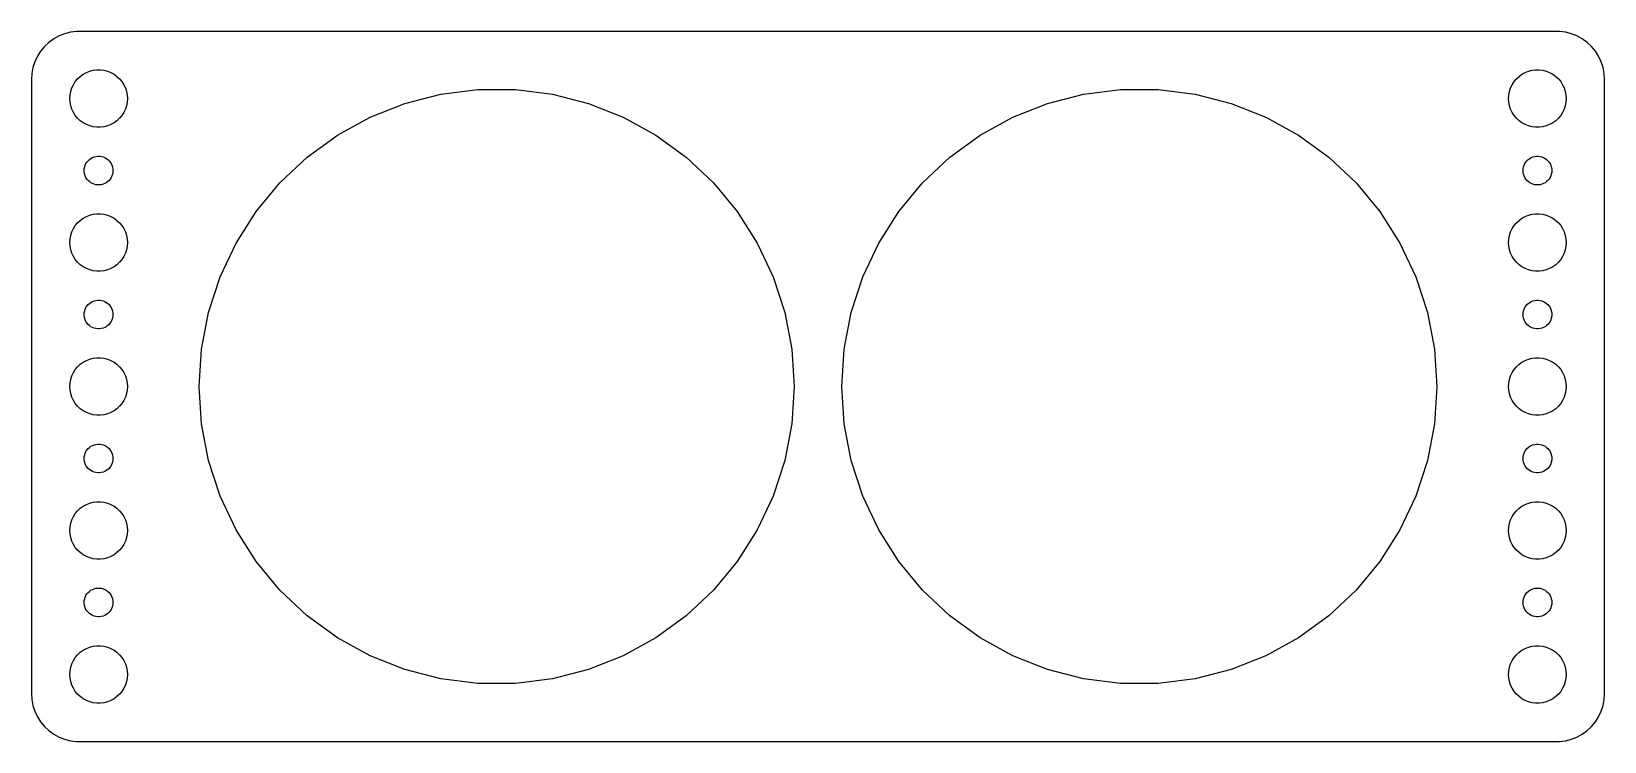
# Model space of a CAD drawing. Header units: metres. Extents: x -82 to 82, y -37 to 37.
import ezdxf

# ---------------------------------------------------------------- set-up
doc = ezdxf.new("R2010")
doc.units = ezdxf.units.M

msp = doc.modelspace()

# ---------------------------------------------------------------- linework, layer by layer
for p, q in [((-79.6791, 36.2216), (-80.1871, 35.8526)), ((-79.1289, 36.5241), (-79.6791, 36.2216)), ((-78.5451, 36.7553), (-79.1289, 36.5241)), ((-77.9369, 36.9114), (-78.5451, 36.7553)), ((-77.3139, 36.9901), (-77.9369, 36.9114)), ((77.3139, 36.9901), (-77.3139, 36.9901)), ((77.9369, 36.9114), (77.3139, 36.9901)), ((78.5451, 36.7553), (77.9369, 36.9114)), ((79.1289, 36.5241), (78.5451, 36.7553)), ((79.6791, 36.2216), (79.1289, 36.5241)), ((80.1871, 35.8526), (79.6791, 36.2216)), ((-81.0451, 34.9389), (-81.3815, 34.4088)), ((-80.6448, 35.4227), (-81.0451, 34.9389)), ((-80.1871, 35.8526), (-80.6448, 35.4227)), ((80.6448, 35.4227), (80.1871, 35.8526)), ((81.0451, 34.9389), (80.6448, 35.4227)), ((81.3815, 34.4088), (81.0451, 34.9389)), ((-81.8429, 33.2434), (-81.9606, 32.6267)), ((-81.6489, 33.8406), (-81.8429, 33.2434)), ((-81.3815, 34.4088), (-81.6489, 33.8406)), ((-76.2773, 32.7145), (-75.927, 32.8532)), ((-75.927, 32.8532), (-75.5621, 32.9469)), ((-75.5621, 32.9469), (-75.1884, 32.9941)), ((-75.1884, 32.9941), (-74.8116, 32.9941)), ((-74.8116, 32.9941), (-74.4379, 32.9469)), ((-74.4379, 32.9469), (-74.073, 32.8532)), ((-74.073, 32.8532), (-73.7227, 32.7145)), ((73.7227, 32.7145), (74.073, 32.8532)), ((74.073, 32.8532), (74.4379, 32.9469)), ((74.4379, 32.9469), (74.8116, 32.9941)), ((74.8116, 32.9941), (75.1884, 32.9941)), ((75.1884, 32.9941), (75.5621, 32.9469)), ((75.5621, 32.9469), (75.927, 32.8532)), ((75.927, 32.8532), (76.2773, 32.7145)), ((81.6489, 33.8406), (81.3815, 34.4088)), ((81.8429, 33.2434), (81.6489, 33.8406)), ((81.9606, 32.6267), (81.8429, 33.2434)), ((-81.9606, 32.6267), (-82, 32)), ((-82, 32), (-82, -32)), ((-77.7893, 31.1044), (-77.6289, 31.4453)), ((-77.6289, 31.4453), (-77.427, 31.7634)), ((-77.427, 31.7634), (-77.1869, 32.0536)), ((-77.1869, 32.0536), (-76.9123, 32.3115)), ((-76.9123, 32.3115), (-76.6075, 32.533)), ((-76.6075, 32.533), (-76.2773, 32.7145)), ((-73.7227, 32.7145), (-73.3925, 32.533)), ((-73.3925, 32.533), (-73.0877, 32.3115)), ((-73.0877, 32.3115), (-72.8131, 32.0536)), ((-72.8131, 32.0536), (-72.573, 31.7634)), ((-72.573, 31.7634), (-72.3711, 31.4453)), ((-72.3711, 31.4453), (-72.2107, 31.1044)), ((72.2107, 31.1044), (72.3711, 31.4453)), ((72.3711, 31.4453), (72.573, 31.7634)), ((72.573, 31.7634), (72.8131, 32.0536)), ((72.8131, 32.0536), (73.0877, 32.3115)), ((73.0877, 32.3115), (73.3925, 32.533)), ((73.3925, 32.533), (73.7227, 32.7145)), ((76.2773, 32.7145), (76.6075, 32.533)), ((76.6075, 32.533), (76.9123, 32.3115)), ((76.9123, 32.3115), (77.1869, 32.0536)), ((77.1869, 32.0536), (77.427, 31.7634)), ((77.427, 31.7634), (77.6289, 31.4453)), ((77.6289, 31.4453), (77.7893, 31.1044)), ((82, 32), (81.9606, 32.6267)), ((82, -32), (82, 32)), ((-78, 30), (-77.9763, 30.376)), ((-77.9763, 29.624), (-78, 30)), ((-77.9763, 30.376), (-77.9057, 30.7461)), ((-77.9057, 29.2539), (-77.9763, 29.624)), ((-77.9057, 30.7461), (-77.7893, 31.1044)), ((-72.2107, 31.1044), (-72.0943, 30.7461)), ((-72.0943, 30.7461), (-72.0237, 30.376)), ((-72.0237, 29.624), (-72.0943, 29.2539)), ((-72.0237, 30.376), (-72, 30)), ((-72, 30), (-72.0237, 29.624)), ((-43.0795, 29.4827), (-39.3088, 30.4509)), ((-39.3088, 30.4509), (-35.4465, 30.9388)), ((-35.4465, 30.9388), (-31.5535, 30.9388)), ((-31.5535, 30.9388), (-27.6912, 30.4509)), ((-27.6912, 30.4509), (-23.9205, 29.4827)), ((23.9205, 29.4827), (27.6912, 30.4509)), ((27.6912, 30.4509), (31.5535, 30.9388)), ((31.5535, 30.9388), (35.4465, 30.9388)), ((35.4465, 30.9388), (39.3088, 30.4509)), ((39.3088, 30.4509), (43.0795, 29.4827)), ((72, 30), (72.0237, 30.376)), ((72.0237, 29.624), (72, 30)), ((72.0237, 30.376), (72.0943, 30.7461)), ((72.0943, 29.2539), (72.0237, 29.624)), ((72.0943, 30.7461), (72.2107, 31.1044)), ((77.7893, 31.1044), (77.9057, 30.7461)), ((77.9057, 30.7461), (77.9763, 30.376)), ((77.9763, 29.624), (77.9057, 29.2539)), ((77.9763, 30.376), (78, 30)), ((78, 30), (77.9763, 29.624)), ((-77.7893, 28.8956), (-77.9057, 29.2539)), ((-77.6289, 28.5547), (-77.7893, 28.8956)), ((-77.427, 28.2366), (-77.6289, 28.5547)), ((-77.1869, 27.9464), (-77.427, 28.2366)), ((-76.9123, 27.6884), (-77.1869, 27.9464)), ((-72.8131, 27.9464), (-73.0877, 27.6884)), ((-72.573, 28.2366), (-72.8131, 27.9464)), ((-72.3711, 28.5547), (-72.573, 28.2366)), ((-72.2107, 28.8956), (-72.3711, 28.5547)), ((-72.0943, 29.2539), (-72.2107, 28.8956)), ((-50.1106, 26.1742), (-46.6992, 28.0496)), ((-46.6992, 28.0496), (-43.0795, 29.4827)), ((-23.9205, 29.4827), (-20.3008, 28.0496)), ((-20.3008, 28.0496), (-16.8894, 26.1742)), ((16.8894, 26.1742), (20.3008, 28.0496)), ((20.3008, 28.0496), (23.9205, 29.4827)), ((43.0795, 29.4827), (46.6992, 28.0496)), ((46.6992, 28.0496), (50.1106, 26.1742)), ((72.2107, 28.8956), (72.0943, 29.2539)), ((72.3711, 28.5547), (72.2107, 28.8956)), ((72.573, 28.2366), (72.3711, 28.5547)), ((72.8131, 27.9464), (72.573, 28.2366)), ((73.0877, 27.6884), (72.8131, 27.9464)), ((77.1869, 27.9464), (76.9123, 27.6884)), ((77.427, 28.2366), (77.1869, 27.9464)), ((77.6289, 28.5547), (77.427, 28.2366)), ((77.7893, 28.8956), (77.6289, 28.5547)), ((77.9057, 29.2539), (77.7893, 28.8956)), ((-76.6075, 27.467), (-76.9123, 27.6884)), ((-76.2773, 27.2855), (-76.6075, 27.467)), ((-75.927, 27.1468), (-76.2773, 27.2855)), ((-75.5621, 27.0531), (-75.927, 27.1468)), ((-75.1884, 27.0059), (-75.5621, 27.0531)), ((-74.8116, 27.0059), (-75.1884, 27.0059)), ((-74.4379, 27.0531), (-74.8116, 27.0059)), ((-74.073, 27.1468), (-74.4379, 27.0531)), ((-73.7227, 27.2855), (-74.073, 27.1468)), ((-73.3925, 27.467), (-73.7227, 27.2855)), ((-73.0877, 27.6884), (-73.3925, 27.467)), ((73.3925, 27.467), (73.0877, 27.6884)), ((73.7227, 27.2855), (73.3925, 27.467)), ((74.073, 27.1468), (73.7227, 27.2855)), ((74.4379, 27.0531), (74.073, 27.1468)), ((74.8116, 27.0059), (74.4379, 27.0531)), ((75.1884, 27.0059), (74.8116, 27.0059)), ((75.5621, 27.0531), (75.1884, 27.0059)), ((75.927, 27.1468), (75.5621, 27.0531)), ((76.2773, 27.2855), (75.927, 27.1468)), ((76.6075, 27.467), (76.2773, 27.2855)), ((76.9123, 27.6884), (76.6075, 27.467)), ((-53.2601, 23.8859), (-50.1106, 26.1742)), ((-16.8894, 26.1742), (-13.7399, 23.8859)), ((13.7399, 23.8859), (16.8894, 26.1742)), ((50.1106, 26.1742), (53.2601, 23.8859)), ((-76.4529, 22.873), (-76.3947, 23.0522)), ((-76.3947, 23.0522), (-76.3145, 23.2226)), ((-76.3145, 23.2226), (-76.2135, 23.3817)), ((-76.2135, 23.3817), (-76.0934, 23.5268)), ((-76.0934, 23.5268), (-75.9561, 23.6558)), ((-75.9561, 23.6558), (-75.8037, 23.7665)), ((-75.8037, 23.7665), (-75.6387, 23.8572)), ((-75.6387, 23.8572), (-75.4635, 23.9266)), ((-75.4635, 23.9266), (-75.2811, 23.9734)), ((-75.2811, 23.9734), (-75.0942, 23.997)), ((-75.0942, 23.997), (-74.9058, 23.997)), ((-74.9058, 23.997), (-74.7189, 23.9734)), ((-74.7189, 23.9734), (-74.5365, 23.9266)), ((-74.5365, 23.9266), (-74.3613, 23.8572)), ((-74.3613, 23.8572), (-74.1963, 23.7665)), ((-74.1963, 23.7665), (-74.0439, 23.6558)), ((-74.0439, 23.6558), (-73.9065, 23.5268)), ((-73.9065, 23.5268), (-73.7865, 23.3817)), ((-73.7865, 23.3817), (-73.6855, 23.2226)), ((-73.6855, 23.2226), (-73.6053, 23.0522)), ((-73.6053, 23.0522), (-73.5471, 22.873)), ((-56.098, 21.2209), (-53.2601, 23.8859)), ((-13.7399, 23.8859), (-10.902, 21.2209)), ((10.902, 21.2209), (13.7399, 23.8859)), ((53.2601, 23.8859), (56.098, 21.2209)), ((73.5471, 22.873), (73.6053, 23.0522)), ((73.6053, 23.0522), (73.6855, 23.2226)), ((73.6855, 23.2226), (73.7865, 23.3817)), ((73.7865, 23.3817), (73.9065, 23.5268)), ((73.9065, 23.5268), (74.0439, 23.6558)), ((74.0439, 23.6558), (74.1963, 23.7665)), ((74.1963, 23.7665), (74.3613, 23.8572)), ((74.3613, 23.8572), (74.5365, 23.9266)), ((74.5365, 23.9266), (74.7189, 23.9734)), ((74.7189, 23.9734), (74.9058, 23.997)), ((74.9058, 23.997), (75.0942, 23.997)), ((75.0942, 23.997), (75.2811, 23.9734)), ((75.2811, 23.9734), (75.4635, 23.9266)), ((75.4635, 23.9266), (75.6387, 23.8572)), ((75.6387, 23.8572), (75.8037, 23.7665)), ((75.8037, 23.7665), (75.9561, 23.6558)), ((75.9561, 23.6558), (76.0934, 23.5268)), ((76.0934, 23.5268), (76.2135, 23.3817)), ((76.2135, 23.3817), (76.3145, 23.2226)), ((76.3145, 23.2226), (76.3947, 23.0522)), ((76.3947, 23.0522), (76.4529, 22.873)), ((-76.5, 22.5), (-76.4882, 22.688)), ((-76.4882, 22.312), (-76.5, 22.5)), ((-76.4882, 22.688), (-76.4529, 22.873)), ((-76.4529, 22.127), (-76.4882, 22.312)), ((-76.3947, 21.9478), (-76.4529, 22.127)), ((-76.3145, 21.7774), (-76.3947, 21.9478)), ((-76.2135, 21.6183), (-76.3145, 21.7774)), ((-76.0934, 21.4732), (-76.2135, 21.6183)), ((-75.9561, 21.3442), (-76.0934, 21.4732)), ((-75.8037, 21.2335), (-75.9561, 21.3442)), ((-74.0439, 21.3442), (-74.1963, 21.2335)), ((-73.9065, 21.4732), (-74.0439, 21.3442)), ((-73.7865, 21.6183), (-73.9065, 21.4732)), ((-73.6855, 21.7774), (-73.7865, 21.6183)), ((-73.6053, 21.9478), (-73.6855, 21.7774)), ((-73.5471, 22.127), (-73.6053, 21.9478)), ((-73.5471, 22.873), (-73.5118, 22.688)), ((-73.5118, 22.312), (-73.5471, 22.127)), ((-73.5118, 22.688), (-73.5, 22.5)), ((-73.5, 22.5), (-73.5118, 22.312)), ((73.5, 22.5), (73.5118, 22.688)), ((73.5118, 22.312), (73.5, 22.5)), ((73.5118, 22.688), (73.5471, 22.873)), ((73.5471, 22.127), (73.5118, 22.312)), ((73.6053, 21.9478), (73.5471, 22.127)), ((73.6855, 21.7774), (73.6053, 21.9478)), ((73.7865, 21.6183), (73.6855, 21.7774)), ((73.9065, 21.4732), (73.7865, 21.6183)), ((74.0439, 21.3442), (73.9065, 21.4732)), ((74.1963, 21.2335), (74.0439, 21.3442)), ((75.9561, 21.3442), (75.8037, 21.2335)), ((76.0934, 21.4732), (75.9561, 21.3442)), ((76.2135, 21.6183), (76.0934, 21.4732)), ((76.3145, 21.7774), (76.2135, 21.6183)), ((76.3947, 21.9478), (76.3145, 21.7774)), ((76.4529, 22.127), (76.3947, 21.9478)), ((76.4529, 22.873), (76.4882, 22.688)), ((76.4882, 22.312), (76.4529, 22.127)), ((76.4882, 22.688), (76.5, 22.5)), ((76.5, 22.5), (76.4882, 22.312)), ((-75.6387, 21.1427), (-75.8037, 21.2335)), ((-75.4635, 21.0734), (-75.6387, 21.1427)), ((-75.2811, 21.0266), (-75.4635, 21.0734)), ((-75.0942, 21.003), (-75.2811, 21.0266)), ((-74.9058, 21.003), (-75.0942, 21.003)), ((-74.7189, 21.0266), (-74.9058, 21.003)), ((-74.5365, 21.0734), (-74.7189, 21.0266)), ((-74.3613, 21.1427), (-74.5365, 21.0734)), ((-74.1963, 21.2335), (-74.3613, 21.1427)), ((-58.5795, 18.2213), (-56.098, 21.2209)), ((-10.902, 21.2209), (-8.42047, 18.2213)), ((8.42047, 18.2213), (10.902, 21.2209)), ((56.098, 21.2209), (58.5795, 18.2213)), ((74.3613, 21.1427), (74.1963, 21.2335)), ((74.5365, 21.0734), (74.3613, 21.1427)), ((74.7189, 21.0266), (74.5365, 21.0734)), ((74.9058, 21.003), (74.7189, 21.0266)), ((75.0942, 21.003), (74.9058, 21.003)), ((75.2811, 21.0266), (75.0942, 21.003)), ((75.4635, 21.0734), (75.2811, 21.0266)), ((75.6387, 21.1427), (75.4635, 21.0734)), ((75.8037, 21.2335), (75.6387, 21.1427)), ((-60.6655, 14.9344), (-58.5795, 18.2213)), ((-8.42047, 18.2213), (-6.33449, 14.9344)), ((6.33449, 14.9344), (8.42047, 18.2213)), ((58.5795, 18.2213), (60.6655, 14.9344)), ((-77.7893, 16.1044), (-77.6289, 16.4453)), ((-77.6289, 16.4453), (-77.427, 16.7634)), ((-77.427, 16.7634), (-77.1869, 17.0536)), ((-77.1869, 17.0536), (-76.9123, 17.3115)), ((-76.9123, 17.3115), (-76.6075, 17.533)), ((-76.6075, 17.533), (-76.2773, 17.7145)), ((-76.2773, 17.7145), (-75.927, 17.8532)), ((-75.927, 17.8532), (-75.5621, 17.9469)), ((-75.5621, 17.9469), (-75.1884, 17.9941)), ((-75.1884, 17.9941), (-74.8116, 17.9941)), ((-74.8116, 17.9941), (-74.4379, 17.9469)), ((-74.4379, 17.9469), (-74.073, 17.8532)), ((-74.073, 17.8532), (-73.7227, 17.7145)), ((-73.7227, 17.7145), (-73.3925, 17.533)), ((-73.3925, 17.533), (-73.0877, 17.3115)), ((-73.0877, 17.3115), (-72.8131, 17.0536)), ((-72.8131, 17.0536), (-72.573, 16.7634)), ((-72.573, 16.7634), (-72.3711, 16.4453)), ((-72.3711, 16.4453), (-72.2107, 16.1044)), ((72.2107, 16.1044), (72.3711, 16.4453)), ((72.3711, 16.4453), (72.573, 16.7634)), ((72.573, 16.7634), (72.8131, 17.0536)), ((72.8131, 17.0536), (73.0877, 17.3115)), ((73.0877, 17.3115), (73.3925, 17.533)), ((73.3925, 17.533), (73.7227, 17.7145)), ((73.7227, 17.7145), (74.073, 17.8532)), ((74.073, 17.8532), (74.4379, 17.9469)), ((74.4379, 17.9469), (74.8116, 17.9941)), ((74.8116, 17.9941), (75.1884, 17.9941)), ((75.1884, 17.9941), (75.5621, 17.9469)), ((75.5621, 17.9469), (75.927, 17.8532)), ((75.927, 17.8532), (76.2773, 17.7145)), ((76.2773, 17.7145), (76.6075, 17.533)), ((76.6075, 17.533), (76.9123, 17.3115)), ((76.9123, 17.3115), (77.1869, 17.0536)), ((77.1869, 17.0536), (77.427, 16.7634)), ((77.427, 16.7634), (77.6289, 16.4453)), ((77.6289, 16.4453), (77.7893, 16.1044)), ((-78, 15), (-77.9763, 15.376)), ((-77.9763, 14.624), (-78, 15)), ((-77.9763, 15.376), (-77.9057, 15.7461)), ((-77.9057, 15.7461), (-77.7893, 16.1044)), ((-72.2107, 16.1044), (-72.0943, 15.7461)), ((-72.0943, 15.7461), (-72.0237, 15.376)), ((-72.0237, 15.376), (-72, 15)), ((-72, 15), (-72.0237, 14.624)), ((-62.3231, 11.4118), (-60.6655, 14.9344)), ((-6.33449, 14.9344), (-4.67693, 11.4118)), ((4.67693, 11.4118), (6.33449, 14.9344)), ((60.6655, 14.9344), (62.3231, 11.4118)), ((72, 15), (72.0237, 15.376)), ((72.0237, 14.624), (72, 15)), ((72.0237, 15.376), (72.0943, 15.7461)), ((72.0943, 15.7461), (72.2107, 16.1044)), ((77.7893, 16.1044), (77.9057, 15.7461)), ((77.9057, 15.7461), (77.9763, 15.376)), ((77.9763, 15.376), (78, 15)), ((78, 15), (77.9763, 14.624)), ((-77.9057, 14.2539), (-77.9763, 14.624)), ((-77.7893, 13.8956), (-77.9057, 14.2539)), ((-77.6289, 13.5547), (-77.7893, 13.8956)), ((-77.427, 13.2366), (-77.6289, 13.5547)), ((-77.1869, 12.9464), (-77.427, 13.2366)), ((-72.573, 13.2366), (-72.8131, 12.9464)), ((-72.3711, 13.5547), (-72.573, 13.2366)), ((-72.2107, 13.8956), (-72.3711, 13.5547)), ((-72.0943, 14.2539), (-72.2107, 13.8956)), ((-72.0237, 14.624), (-72.0943, 14.2539)), ((72.0943, 14.2539), (72.0237, 14.624)), ((72.2107, 13.8956), (72.0943, 14.2539)), ((72.3711, 13.5547), (72.2107, 13.8956)), ((72.573, 13.2366), (72.3711, 13.5547)), ((72.8131, 12.9464), (72.573, 13.2366)), ((77.427, 13.2366), (77.1869, 12.9464)), ((77.6289, 13.5547), (77.427, 13.2366)), ((77.7893, 13.8956), (77.6289, 13.5547)), ((77.9057, 14.2539), (77.7893, 13.8956)), ((77.9763, 14.624), (77.9057, 14.2539)), ((-76.9123, 12.6884), (-77.1869, 12.9464)), ((-76.6075, 12.467), (-76.9123, 12.6884)), ((-76.2773, 12.2855), (-76.6075, 12.467)), ((-75.927, 12.1468), (-76.2773, 12.2855)), ((-75.5621, 12.0531), (-75.927, 12.1468)), ((-75.1884, 12.0059), (-75.5621, 12.0531)), ((-74.8116, 12.0059), (-75.1884, 12.0059)), ((-74.4379, 12.0531), (-74.8116, 12.0059)), ((-74.073, 12.1468), (-74.4379, 12.0531)), ((-73.7227, 12.2855), (-74.073, 12.1468)), ((-73.3925, 12.467), (-73.7227, 12.2855)), ((-73.0877, 12.6884), (-73.3925, 12.467)), ((-72.8131, 12.9464), (-73.0877, 12.6884)), ((73.0877, 12.6884), (72.8131, 12.9464)), ((73.3925, 12.467), (73.0877, 12.6884)), ((73.7227, 12.2855), (73.3925, 12.467)), ((74.073, 12.1468), (73.7227, 12.2855)), ((74.4379, 12.0531), (74.073, 12.1468)), ((74.8116, 12.0059), (74.4379, 12.0531)), ((75.1884, 12.0059), (74.8116, 12.0059)), ((75.5621, 12.0531), (75.1884, 12.0059)), ((75.927, 12.1468), (75.5621, 12.0531)), ((76.2773, 12.2855), (75.927, 12.1468)), ((76.6075, 12.467), (76.2773, 12.2855)), ((76.9123, 12.6884), (76.6075, 12.467)), ((77.1869, 12.9464), (76.9123, 12.6884)), ((-63.5261, 7.70938), (-62.3231, 11.4118)), ((-4.67693, 11.4118), (-3.47391, 7.70938)), ((3.47391, 7.70938), (4.67693, 11.4118)), ((62.3231, 11.4118), (63.5261, 7.70938)), ((-76.3947, 8.05219), (-76.3145, 8.22263)), ((-76.3145, 8.22263), (-76.2135, 8.38167)), ((-76.2135, 8.38167), (-76.0934, 8.52681)), ((-76.0934, 8.52681), (-75.9561, 8.65576)), ((-75.9561, 8.65576), (-75.8037, 8.76648)), ((-75.8037, 8.76648), (-75.6387, 8.85724)), ((-75.6387, 8.85724), (-75.4635, 8.92657)), ((-75.4635, 8.92657), (-75.2811, 8.97342)), ((-75.2811, 8.97342), (-75.0942, 8.99704)), ((-75.0942, 8.99704), (-74.9058, 8.99704)), ((-74.9058, 8.99704), (-74.7189, 8.97342)), ((-74.7189, 8.97342), (-74.5365, 8.92657)), ((-74.5365, 8.92657), (-74.3613, 8.85724)), ((-74.3613, 8.85724), (-74.1963, 8.76648)), ((-74.1963, 8.76648), (-74.0439, 8.65576)), ((-74.0439, 8.65576), (-73.9065, 8.52681)), ((-73.9065, 8.52681), (-73.7865, 8.38167)), ((-73.7865, 8.38167), (-73.6855, 8.22263)), ((-73.6855, 8.22263), (-73.6053, 8.05219)), ((73.6053, 8.05219), (73.6855, 8.22263)), ((73.6855, 8.22263), (73.7865, 8.38167)), ((73.7865, 8.38167), (73.9065, 8.52681)), ((73.9065, 8.52681), (74.0439, 8.65576)), ((74.0439, 8.65576), (74.1963, 8.76648)), ((74.1963, 8.76648), (74.3613, 8.85724)), ((74.3613, 8.85724), (74.5365, 8.92657)), ((74.5365, 8.92657), (74.7189, 8.97342)), ((74.7189, 8.97342), (74.9058, 8.99704)), ((74.9058, 8.99704), (75.0942, 8.99704)), ((75.0942, 8.99704), (75.2811, 8.97342)), ((75.2811, 8.97342), (75.4635, 8.92657)), ((75.4635, 8.92657), (75.6387, 8.85724)), ((75.6387, 8.85724), (75.8037, 8.76648)), ((75.8037, 8.76648), (75.9561, 8.65576)), ((75.9561, 8.65576), (76.0934, 8.52681)), ((76.0934, 8.52681), (76.2135, 8.38167)), ((76.2135, 8.38167), (76.3145, 8.22263)), ((76.3145, 8.22263), (76.3947, 8.05219)), ((-76.5, 7.5), (-76.4882, 7.68799)), ((-76.4882, 7.312), (-76.5, 7.5)), ((-76.4882, 7.68799), (-76.4529, 7.87303)), ((-76.4529, 7.12695), (-76.4882, 7.312)), ((-76.4529, 7.87303), (-76.3947, 8.05219)), ((-76.3947, 6.9478), (-76.4529, 7.12695)), ((-76.3145, 6.77736), (-76.3947, 6.9478)), ((-76.2135, 6.61832), (-76.3145, 6.77736)), ((-76.0934, 6.47318), (-76.2135, 6.61832)), ((-73.7865, 6.61832), (-73.9065, 6.47318)), ((-73.6855, 6.77736), (-73.7865, 6.61832)), ((-73.6053, 6.9478), (-73.6855, 6.77736)), ((-73.6053, 8.05219), (-73.5471, 7.87303)), ((-73.5471, 7.12695), (-73.6053, 6.9478)), ((-73.5471, 7.87303), (-73.5118, 7.68799)), ((-73.5118, 7.312), (-73.5471, 7.12695)), ((-73.5118, 7.68799), (-73.5, 7.5)), ((-73.5, 7.5), (-73.5118, 7.312)), ((-64.2556, 3.88533), (-63.5261, 7.70938)), ((-3.47391, 7.70938), (-2.74443, 3.88533)), ((2.74443, 3.88533), (3.47391, 7.70938)), ((63.5261, 7.70938), (64.2556, 3.88533)), ((73.5, 7.5), (73.5118, 7.68799)), ((73.5118, 7.312), (73.5, 7.5)), ((73.5118, 7.68799), (73.5471, 7.87303)), ((73.5471, 7.12695), (73.5118, 7.312)), ((73.5471, 7.87303), (73.6053, 8.05219)), ((73.6053, 6.9478), (73.5471, 7.12695)), ((73.6855, 6.77736), (73.6053, 6.9478)), ((73.7865, 6.61832), (73.6855, 6.77736)), ((73.9065, 6.47318), (73.7865, 6.61832)), ((76.2135, 6.61832), (76.0934, 6.47318)), ((76.3145, 6.77736), (76.2135, 6.61832)), ((76.3947, 6.9478), (76.3145, 6.77736)), ((76.3947, 8.05219), (76.4529, 7.87303)), ((76.4529, 7.12695), (76.3947, 6.9478)), ((76.4529, 7.87303), (76.4882, 7.68799)), ((76.4882, 7.312), (76.4529, 7.12695)), ((76.4882, 7.68799), (76.5, 7.5)), ((76.5, 7.5), (76.4882, 7.312)), ((-75.9561, 6.34422), (-76.0934, 6.47318)), ((-75.8037, 6.23351), (-75.9561, 6.34422)), ((-75.6387, 6.14275), (-75.8037, 6.23351)), ((-75.4635, 6.07341), (-75.6387, 6.14275)), ((-75.2811, 6.02657), (-75.4635, 6.07341)), ((-75.0942, 6.00294), (-75.2811, 6.02657)), ((-74.9058, 6.00294), (-75.0942, 6.00294)), ((-74.7189, 6.02657), (-74.9058, 6.00294)), ((-74.5365, 6.07341), (-74.7189, 6.02657)), ((-74.3613, 6.14275), (-74.5365, 6.07341)), ((-74.1963, 6.23351), (-74.3613, 6.14275)), ((-74.0439, 6.34422), (-74.1963, 6.23351)), ((-73.9065, 6.47318), (-74.0439, 6.34422)), ((74.0439, 6.34422), (73.9065, 6.47318)), ((74.1963, 6.23351), (74.0439, 6.34422)), ((74.3613, 6.14275), (74.1963, 6.23351)), ((74.5365, 6.07341), (74.3613, 6.14275)), ((74.7189, 6.02657), (74.5365, 6.07341)), ((74.9058, 6.00294), (74.7189, 6.02657)), ((75.0942, 6.00294), (74.9058, 6.00294)), ((75.2811, 6.02657), (75.0942, 6.00294)), ((75.4635, 6.07341), (75.2811, 6.02657)), ((75.6387, 6.14275), (75.4635, 6.07341)), ((75.8037, 6.23351), (75.6387, 6.14275)), ((75.9561, 6.34422), (75.8037, 6.23351)), ((76.0934, 6.47318), (75.9561, 6.34422)), ((-64.5, 0), (-64.2556, 3.88533)), ((-2.74443, 3.88533), (-2.5, 0)), ((2.5, 0), (2.74443, 3.88533)), ((64.2556, 3.88533), (64.5, 0)), ((-77.6289, 1.44525), (-77.427, 1.76335)), ((-77.427, 1.76335), (-77.1869, 2.05363)), ((-77.1869, 2.05363), (-76.9123, 2.31154)), ((-76.9123, 2.31154), (-76.6075, 2.53297)), ((-76.6075, 2.53297), (-76.2773, 2.71448)), ((-76.2773, 2.71448), (-75.927, 2.85316)), ((-75.927, 2.85316), (-75.5621, 2.94685)), ((-75.5621, 2.94685), (-75.1884, 2.99408)), ((-75.1884, 2.99408), (-74.8116, 2.99408)), ((-74.8116, 2.99408), (-74.4379, 2.94685)), ((-74.4379, 2.94685), (-74.073, 2.85316)), ((-74.073, 2.85316), (-73.7227, 2.71448)), ((-73.7227, 2.71448), (-73.3925, 2.53297)), ((-73.3925, 2.53297), (-73.0877, 2.31154)), ((-73.0877, 2.31154), (-72.8131, 2.05363)), ((-72.8131, 2.05363), (-72.573, 1.76335)), ((-72.573, 1.76335), (-72.3711, 1.44525)), ((72.3711, 1.44525), (72.573, 1.76335)), ((72.573, 1.76335), (72.8131, 2.05363)), ((72.8131, 2.05363), (73.0877, 2.31154)), ((73.0877, 2.31154), (73.3925, 2.53297)), ((73.3925, 2.53297), (73.7227, 2.71448)), ((73.7227, 2.71448), (74.073, 2.85316)), ((74.073, 2.85316), (74.4379, 2.94685)), ((74.4379, 2.94685), (74.8116, 2.99408)), ((74.8116, 2.99408), (75.1884, 2.99408)), ((75.1884, 2.99408), (75.5621, 2.94685)), ((75.5621, 2.94685), (75.927, 2.85316)), ((75.927, 2.85316), (76.2773, 2.71448)), ((76.2773, 2.71448), (76.6075, 2.53297)), ((76.6075, 2.53297), (76.9123, 2.31154)), ((76.9123, 2.31154), (77.1869, 2.05363)), ((77.1869, 2.05363), (77.427, 1.76335)), ((77.427, 1.76335), (77.6289, 1.44525)), ((-78, 0), (-77.9763, 0.37599)), ((-77.9763, -0.37599), (-78, 0)), ((-77.9763, 0.37599), (-77.9057, 0.74606)), ((-77.9057, 0.74606), (-77.7893, 1.10437)), ((-77.7893, 1.10437), (-77.6289, 1.44525)), ((-72.3711, 1.44525), (-72.2107, 1.10437)), ((-72.2107, 1.10437), (-72.0943, 0.74606)), ((-72.0943, 0.74606), (-72.0237, 0.37599)), ((-72.0237, 0.37599), (-72, 0)), ((-72, 0), (-72.0237, -0.37599)), ((-64.2556, -3.88533), (-64.5, 0)), ((-2.5, 0), (-2.74443, -3.88533)), ((2.74443, -3.88533), (2.5, 0)), ((64.5, 0), (64.2556, -3.88533)), ((72, 0), (72.0237, 0.37599)), ((72.0237, -0.37599), (72, 0)), ((72.0237, 0.37599), (72.0943, 0.74606)), ((72.0943, 0.74606), (72.2107, 1.10437)), ((72.2107, 1.10437), (72.3711, 1.44525)), ((77.6289, 1.44525), (77.7893, 1.10437)), ((77.7893, 1.10437), (77.9057, 0.74606)), ((77.9057, 0.74606), (77.9763, 0.37599)), ((77.9763, 0.37599), (78, 0)), ((78, 0), (77.9763, -0.37599)), ((-77.9057, -0.74606), (-77.9763, -0.37599)), ((-77.7893, -1.10437), (-77.9057, -0.74606)), ((-77.6289, -1.44525), (-77.7893, -1.10437)), ((-77.427, -1.76335), (-77.6289, -1.44525)), ((-72.3711, -1.44525), (-72.573, -1.76335)), ((-72.2107, -1.10437), (-72.3711, -1.44525)), ((-72.0943, -0.74606), (-72.2107, -1.10437)), ((-72.0237, -0.37599), (-72.0943, -0.74606)), ((72.0943, -0.74606), (72.0237, -0.37599)), ((72.2107, -1.10437), (72.0943, -0.74606)), ((72.3711, -1.44525), (72.2107, -1.10437)), ((72.573, -1.76335), (72.3711, -1.44525)), ((77.6289, -1.44525), (77.427, -1.76335)), ((77.7893, -1.10437), (77.6289, -1.44525)), ((77.9057, -0.74606), (77.7893, -1.10437)), ((77.9763, -0.37599), (77.9057, -0.74606)), ((-77.1869, -2.05363), (-77.427, -1.76335)), ((-76.9123, -2.31154), (-77.1869, -2.05363)), ((-76.6075, -2.53297), (-76.9123, -2.31154)), ((-76.2773, -2.71448), (-76.6075, -2.53297)), ((-75.927, -2.85316), (-76.2773, -2.71448)), ((-75.5621, -2.94685), (-75.927, -2.85316)), ((-75.1884, -2.99408), (-75.5621, -2.94685)), ((-74.8116, -2.99408), (-75.1884, -2.99408)), ((-74.4379, -2.94685), (-74.8116, -2.99408)), ((-74.073, -2.85316), (-74.4379, -2.94685)), ((-73.7227, -2.71448), (-74.073, -2.85316)), ((-73.3925, -2.53297), (-73.7227, -2.71448)), ((-73.0877, -2.31154), (-73.3925, -2.53297)), ((-72.8131, -2.05363), (-73.0877, -2.31154)), ((-72.573, -1.76335), (-72.8131, -2.05363)), ((72.8131, -2.05363), (72.573, -1.76335)), ((73.0877, -2.31154), (72.8131, -2.05363)), ((73.3925, -2.53297), (73.0877, -2.31154)), ((73.7227, -2.71448), (73.3925, -2.53297)), ((74.073, -2.85316), (73.7227, -2.71448)), ((74.4379, -2.94685), (74.073, -2.85316)), ((74.8116, -2.99408), (74.4379, -2.94685)), ((75.1884, -2.99408), (74.8116, -2.99408)), ((75.5621, -2.94685), (75.1884, -2.99408)), ((75.927, -2.85316), (75.5621, -2.94685)), ((76.2773, -2.71448), (75.927, -2.85316)), ((76.6075, -2.53297), (76.2773, -2.71448)), ((76.9123, -2.31154), (76.6075, -2.53297)), ((77.1869, -2.05363), (76.9123, -2.31154)), ((77.427, -1.76335), (77.1869, -2.05363)), ((-63.5261, -7.70938), (-64.2556, -3.88533)), ((-2.74443, -3.88533), (-3.47391, -7.70938)), ((3.47391, -7.70938), (2.74443, -3.88533)), ((64.2556, -3.88533), (63.5261, -7.70938)), ((-76.2135, -6.61832), (-76.0934, -6.47318)), ((-76.0934, -6.47318), (-75.9561, -6.34422)), ((-75.9561, -6.34422), (-75.8037, -6.23351)), ((-75.8037, -6.23351), (-75.6387, -6.14275)), ((-75.6387, -6.14275), (-75.4635, -6.07341)), ((-75.4635, -6.07341), (-75.2811, -6.02657)), ((-75.2811, -6.02657), (-75.0942, -6.00294)), ((-75.0942, -6.00294), (-74.9058, -6.00294)), ((-74.9058, -6.00294), (-74.7189, -6.02657)), ((-74.7189, -6.02657), (-74.5365, -6.07341)), ((-74.5365, -6.07341), (-74.3613, -6.14275)), ((-74.3613, -6.14275), (-74.1963, -6.23351)), ((-74.1963, -6.23351), (-74.0439, -6.34422)), ((-74.0439, -6.34422), (-73.9065, -6.47318)), ((-73.9065, -6.47318), (-73.7865, -6.61832)), ((73.7865, -6.61832), (73.9065, -6.47318)), ((73.9065, -6.47318), (74.0439, -6.34422)), ((74.0439, -6.34422), (74.1963, -6.23351)), ((74.1963, -6.23351), (74.3613, -6.14275)), ((74.3613, -6.14275), (74.5365, -6.07341)), ((74.5365, -6.07341), (74.7189, -6.02657)), ((74.7189, -6.02657), (74.9058, -6.00294)), ((74.9058, -6.00294), (75.0942, -6.00294)), ((75.0942, -6.00294), (75.2811, -6.02657)), ((75.2811, -6.02657), (75.4635, -6.07341)), ((75.4635, -6.07341), (75.6387, -6.14275)), ((75.6387, -6.14275), (75.8037, -6.23351)), ((75.8037, -6.23351), (75.9561, -6.34422)), ((75.9561, -6.34422), (76.0934, -6.47318)), ((76.0934, -6.47318), (76.2135, -6.61832)), ((-76.5, -7.5), (-76.4882, -7.312)), ((-76.4882, -7.68799), (-76.5, -7.5)), ((-76.4882, -7.312), (-76.4529, -7.12695)), ((-76.4529, -7.87303), (-76.4882, -7.68799)), ((-76.4529, -7.12695), (-76.3947, -6.9478)), ((-76.3947, -8.05219), (-76.4529, -7.87303)), ((-76.3947, -6.9478), (-76.3145, -6.77736)), ((-76.3145, -8.22263), (-76.3947, -8.05219)), ((-76.3145, -6.77736), (-76.2135, -6.61832)), ((-73.7865, -6.61832), (-73.6855, -6.77736)), ((-73.6855, -6.77736), (-73.6053, -6.9478)), ((-73.6053, -8.05219), (-73.6855, -8.22263)), ((-73.6053, -6.9478), (-73.5471, -7.12695)), ((-73.5471, -7.87303), (-73.6053, -8.05219)), ((-73.5471, -7.12695), (-73.5118, -7.312)), ((-73.5118, -7.68799), (-73.5471, -7.87303)), ((-73.5118, -7.312), (-73.5, -7.5)), ((-73.5, -7.5), (-73.5118, -7.68799)), ((-62.3231, -11.4118), (-63.5261, -7.70938)), ((-3.47391, -7.70938), (-4.67693, -11.4118)), ((4.67693, -11.4118), (3.47391, -7.70938)), ((63.5261, -7.70938), (62.3231, -11.4118)), ((73.5, -7.5), (73.5118, -7.312)), ((73.5118, -7.68799), (73.5, -7.5)), ((73.5118, -7.312), (73.5471, -7.12695)), ((73.5471, -7.87303), (73.5118, -7.68799)), ((73.5471, -7.12695), (73.6053, -6.9478)), ((73.6053, -8.05219), (73.5471, -7.87303)), ((73.6053, -6.9478), (73.6855, -6.77736)), ((73.6855, -8.22263), (73.6053, -8.05219)), ((73.6855, -6.77736), (73.7865, -6.61832)), ((76.2135, -6.61832), (76.3145, -6.77736)), ((76.3145, -6.77736), (76.3947, -6.9478)), ((76.3947, -8.05219), (76.3145, -8.22263)), ((76.3947, -6.9478), (76.4529, -7.12695)), ((76.4529, -7.87303), (76.3947, -8.05219)), ((76.4529, -7.12695), (76.4882, -7.312)), ((76.4882, -7.68799), (76.4529, -7.87303)), ((76.4882, -7.312), (76.5, -7.5)), ((76.5, -7.5), (76.4882, -7.68799)), ((-76.2135, -8.38167), (-76.3145, -8.22263)), ((-76.0934, -8.52681), (-76.2135, -8.38167)), ((-75.9561, -8.65576), (-76.0934, -8.52681)), ((-75.8037, -8.76648), (-75.9561, -8.65576)), ((-75.6387, -8.85724), (-75.8037, -8.76648)), ((-75.4635, -8.92657), (-75.6387, -8.85724)), ((-75.2811, -8.97342), (-75.4635, -8.92657)), ((-75.0942, -8.99704), (-75.2811, -8.97342)), ((-74.9058, -8.99704), (-75.0942, -8.99704)), ((-74.7189, -8.97342), (-74.9058, -8.99704)), ((-74.5365, -8.92657), (-74.7189, -8.97342)), ((-74.3613, -8.85724), (-74.5365, -8.92657)), ((-74.1963, -8.76648), (-74.3613, -8.85724)), ((-74.0439, -8.65576), (-74.1963, -8.76648)), ((-73.9065, -8.52681), (-74.0439, -8.65576)), ((-73.7865, -8.38167), (-73.9065, -8.52681)), ((-73.6855, -8.22263), (-73.7865, -8.38167)), ((73.7865, -8.38167), (73.6855, -8.22263)), ((73.9065, -8.52681), (73.7865, -8.38167)), ((74.0439, -8.65576), (73.9065, -8.52681)), ((74.1963, -8.76648), (74.0439, -8.65576)), ((74.3613, -8.85724), (74.1963, -8.76648)), ((74.5365, -8.92657), (74.3613, -8.85724)), ((74.7189, -8.97342), (74.5365, -8.92657)), ((74.9058, -8.99704), (74.7189, -8.97342)), ((75.0942, -8.99704), (74.9058, -8.99704)), ((75.2811, -8.97342), (75.0942, -8.99704)), ((75.4635, -8.92657), (75.2811, -8.97342)), ((75.6387, -8.85724), (75.4635, -8.92657)), ((75.8037, -8.76648), (75.6387, -8.85724)), ((75.9561, -8.65576), (75.8037, -8.76648)), ((76.0934, -8.52681), (75.9561, -8.65576)), ((76.2135, -8.38167), (76.0934, -8.52681)), ((76.3145, -8.22263), (76.2135, -8.38167)), ((-60.6655, -14.9344), (-62.3231, -11.4118)), ((-4.67693, -11.4118), (-6.33449, -14.9344)), ((6.33449, -14.9344), (4.67693, -11.4118)), ((62.3231, -11.4118), (60.6655, -14.9344)), ((-77.427, -13.2366), (-77.1869, -12.9464)), ((-77.1869, -12.9464), (-76.9123, -12.6884)), ((-76.9123, -12.6884), (-76.6075, -12.467)), ((-76.6075, -12.467), (-76.2773, -12.2855)), ((-76.2773, -12.2855), (-75.927, -12.1468)), ((-75.927, -12.1468), (-75.5621, -12.0531)), ((-75.5621, -12.0531), (-75.1884, -12.0059)), ((-75.1884, -12.0059), (-74.8116, -12.0059)), ((-74.8116, -12.0059), (-74.4379, -12.0531)), ((-74.4379, -12.0531), (-74.073, -12.1468)), ((-74.073, -12.1468), (-73.7227, -12.2855)), ((-73.7227, -12.2855), (-73.3925, -12.467)), ((-73.3925, -12.467), (-73.0877, -12.6884)), ((-73.0877, -12.6884), (-72.8131, -12.9464)), ((-72.8131, -12.9464), (-72.573, -13.2366)), ((72.573, -13.2366), (72.8131, -12.9464)), ((72.8131, -12.9464), (73.0877, -12.6884)), ((73.0877, -12.6884), (73.3925, -12.467)), ((73.3925, -12.467), (73.7227, -12.2855)), ((73.7227, -12.2855), (74.073, -12.1468)), ((74.073, -12.1468), (74.4379, -12.0531)), ((74.4379, -12.0531), (74.8116, -12.0059)), ((74.8116, -12.0059), (75.1884, -12.0059)), ((75.1884, -12.0059), (75.5621, -12.0531)), ((75.5621, -12.0531), (75.927, -12.1468)), ((75.927, -12.1468), (76.2773, -12.2855)), ((76.2773, -12.2855), (76.6075, -12.467)), ((76.6075, -12.467), (76.9123, -12.6884)), ((76.9123, -12.6884), (77.1869, -12.9464)), ((77.1869, -12.9464), (77.427, -13.2366)), ((-78, -15), (-77.9763, -14.624)), ((-77.9763, -14.624), (-77.9057, -14.2539)), ((-77.9057, -14.2539), (-77.7893, -13.8956)), ((-77.7893, -13.8956), (-77.6289, -13.5547)), ((-77.6289, -13.5547), (-77.427, -13.2366)), ((-72.573, -13.2366), (-72.3711, -13.5547)), ((-72.3711, -13.5547), (-72.2107, -13.8956)), ((-72.2107, -13.8956), (-72.0943, -14.2539)), ((-72.0943, -14.2539), (-72.0237, -14.624)), ((-72.0237, -14.624), (-72, -15)), ((72, -15), (72.0237, -14.624)), ((72.0237, -14.624), (72.0943, -14.2539)), ((72.0943, -14.2539), (72.2107, -13.8956)), ((72.2107, -13.8956), (72.3711, -13.5547)), ((72.3711, -13.5547), (72.573, -13.2366)), ((77.427, -13.2366), (77.6289, -13.5547)), ((77.6289, -13.5547), (77.7893, -13.8956)), ((77.7893, -13.8956), (77.9057, -14.2539)), ((77.9057, -14.2539), (77.9763, -14.624)), ((77.9763, -14.624), (78, -15)), ((-77.9763, -15.376), (-78, -15)), ((-77.9057, -15.7461), (-77.9763, -15.376)), ((-77.7893, -16.1044), (-77.9057, -15.7461)), ((-77.6289, -16.4453), (-77.7893, -16.1044)), ((-72.2107, -16.1044), (-72.3711, -16.4453)), ((-72.0943, -15.7461), (-72.2107, -16.1044)), ((-72.0237, -15.376), (-72.0943, -15.7461)), ((-72, -15), (-72.0237, -15.376)), ((-58.5795, -18.2213), (-60.6655, -14.9344)), ((-6.33449, -14.9344), (-8.42047, -18.2213)), ((8.42047, -18.2213), (6.33449, -14.9344)), ((60.6655, -14.9344), (58.5795, -18.2213)), ((72.0237, -15.376), (72, -15)), ((72.0943, -15.7461), (72.0237, -15.376)), ((72.2107, -16.1044), (72.0943, -15.7461)), ((72.3711, -16.4453), (72.2107, -16.1044)), ((77.7893, -16.1044), (77.6289, -16.4453)), ((77.9057, -15.7461), (77.7893, -16.1044)), ((77.9763, -15.376), (77.9057, -15.7461)), ((78, -15), (77.9763, -15.376)), ((-77.427, -16.7634), (-77.6289, -16.4453)), ((-77.1869, -17.0536), (-77.427, -16.7634)), ((-76.9123, -17.3115), (-77.1869, -17.0536)), ((-76.6075, -17.533), (-76.9123, -17.3115)), ((-76.2773, -17.7145), (-76.6075, -17.533)), ((-75.927, -17.8532), (-76.2773, -17.7145)), ((-75.5621, -17.9469), (-75.927, -17.8532)), ((-75.1884, -17.9941), (-75.5621, -17.9469)), ((-74.8116, -17.9941), (-75.1884, -17.9941)), ((-74.4379, -17.9469), (-74.8116, -17.9941)), ((-74.073, -17.8532), (-74.4379, -17.9469)), ((-73.7227, -17.7145), (-74.073, -17.8532)), ((-73.3925, -17.533), (-73.7227, -17.7145)), ((-73.0877, -17.3115), (-73.3925, -17.533)), ((-72.8131, -17.0536), (-73.0877, -17.3115)), ((-72.573, -16.7634), (-72.8131, -17.0536)), ((-72.3711, -16.4453), (-72.573, -16.7634)), ((72.573, -16.7634), (72.3711, -16.4453)), ((72.8131, -17.0536), (72.573, -16.7634)), ((73.0877, -17.3115), (72.8131, -17.0536)), ((73.3925, -17.533), (73.0877, -17.3115)), ((73.7227, -17.7145), (73.3925, -17.533)), ((74.073, -17.8532), (73.7227, -17.7145)), ((74.4379, -17.9469), (74.073, -17.8532)), ((74.8116, -17.9941), (74.4379, -17.9469)), ((75.1884, -17.9941), (74.8116, -17.9941)), ((75.5621, -17.9469), (75.1884, -17.9941)), ((75.927, -17.8532), (75.5621, -17.9469)), ((76.2773, -17.7145), (75.927, -17.8532)), ((76.6075, -17.533), (76.2773, -17.7145)), ((76.9123, -17.3115), (76.6075, -17.533)), ((77.1869, -17.0536), (76.9123, -17.3115)), ((77.427, -16.7634), (77.1869, -17.0536)), ((77.6289, -16.4453), (77.427, -16.7634)), ((-56.098, -21.2209), (-58.5795, -18.2213)), ((-8.42047, -18.2213), (-10.902, -21.2209)), ((10.902, -21.2209), (8.42047, -18.2213)), ((58.5795, -18.2213), (56.098, -21.2209)), ((-75.9561, -21.3442), (-75.8037, -21.2335)), ((-75.8037, -21.2335), (-75.6387, -21.1427)), ((-75.6387, -21.1427), (-75.4635, -21.0734)), ((-75.4635, -21.0734), (-75.2811, -21.0266)), ((-75.2811, -21.0266), (-75.0942, -21.003)), ((-75.0942, -21.003), (-74.9058, -21.003)), ((-74.9058, -21.003), (-74.7189, -21.0266)), ((-74.7189, -21.0266), (-74.5365, -21.0734)), ((-74.5365, -21.0734), (-74.3613, -21.1427)), ((-74.3613, -21.1427), (-74.1963, -21.2335)), ((-74.1963, -21.2335), (-74.0439, -21.3442)), ((-53.2601, -23.8859), (-56.098, -21.2209)), ((-10.902, -21.2209), (-13.7399, -23.8859)), ((13.7399, -23.8859), (10.902, -21.2209)), ((56.098, -21.2209), (53.2601, -23.8859)), ((74.0439, -21.3442), (74.1963, -21.2335)), ((74.1963, -21.2335), (74.3613, -21.1427)), ((74.3613, -21.1427), (74.5365, -21.0734)), ((74.5365, -21.0734), (74.7189, -21.0266)), ((74.7189, -21.0266), (74.9058, -21.003)), ((74.9058, -21.003), (75.0942, -21.003)), ((75.0942, -21.003), (75.2811, -21.0266)), ((75.2811, -21.0266), (75.4635, -21.0734)), ((75.4635, -21.0734), (75.6387, -21.1427)), ((75.6387, -21.1427), (75.8037, -21.2335)), ((75.8037, -21.2335), (75.9561, -21.3442)), ((-76.5, -22.5), (-76.4882, -22.312)), ((-76.4882, -22.688), (-76.5, -22.5)), ((-76.4882, -22.312), (-76.4529, -22.127)), ((-76.4529, -22.873), (-76.4882, -22.688)), ((-76.4529, -22.127), (-76.3947, -21.9478)), ((-76.3947, -23.0522), (-76.4529, -22.873)), ((-76.3947, -21.9478), (-76.3145, -21.7774)), ((-76.3145, -21.7774), (-76.2135, -21.6183)), ((-76.2135, -21.6183), (-76.0934, -21.4732)), ((-76.0934, -21.4732), (-75.9561, -21.3442)), ((-74.0439, -21.3442), (-73.9065, -21.4732)), ((-73.9065, -21.4732), (-73.7865, -21.6183)), ((-73.7865, -21.6183), (-73.6855, -21.7774)), ((-73.6855, -21.7774), (-73.6053, -21.9478)), ((-73.6053, -21.9478), (-73.5471, -22.127)), ((-73.5471, -22.873), (-73.6053, -23.0522)), ((-73.5471, -22.127), (-73.5118, -22.312)), ((-73.5118, -22.688), (-73.5471, -22.873)), ((-73.5118, -22.312), (-73.5, -22.5)), ((-73.5, -22.5), (-73.5118, -22.688)), ((73.5, -22.5), (73.5118, -22.312)), ((73.5118, -22.688), (73.5, -22.5)), ((73.5118, -22.312), (73.5471, -22.127)), ((73.5471, -22.873), (73.5118, -22.688)), ((73.5471, -22.127), (73.6053, -21.9478)), ((73.6053, -23.0522), (73.5471, -22.873)), ((73.6053, -21.9478), (73.6855, -21.7774)), ((73.6855, -21.7774), (73.7865, -21.6183)), ((73.7865, -21.6183), (73.9065, -21.4732)), ((73.9065, -21.4732), (74.0439, -21.3442)), ((75.9561, -21.3442), (76.0934, -21.4732)), ((76.0934, -21.4732), (76.2135, -21.6183)), ((76.2135, -21.6183), (76.3145, -21.7774)), ((76.3145, -21.7774), (76.3947, -21.9478)), ((76.3947, -21.9478), (76.4529, -22.127)), ((76.4529, -22.873), (76.3947, -23.0522)), ((76.4529, -22.127), (76.4882, -22.312)), ((76.4882, -22.688), (76.4529, -22.873)), ((76.4882, -22.312), (76.5, -22.5)), ((76.5, -22.5), (76.4882, -22.688)), ((-76.3145, -23.2226), (-76.3947, -23.0522)), ((-76.2135, -23.3817), (-76.3145, -23.2226)), ((-76.0934, -23.5268), (-76.2135, -23.3817)), ((-75.9561, -23.6558), (-76.0934, -23.5268)), ((-75.8037, -23.7665), (-75.9561, -23.6558)), ((-75.6387, -23.8572), (-75.8037, -23.7665)), ((-75.4635, -23.9266), (-75.6387, -23.8572)), ((-75.2811, -23.9734), (-75.4635, -23.9266)), ((-75.0942, -23.997), (-75.2811, -23.9734)), ((-74.9058, -23.997), (-75.0942, -23.997)), ((-74.7189, -23.9734), (-74.9058, -23.997)), ((-74.5365, -23.9266), (-74.7189, -23.9734)), ((-74.3613, -23.8572), (-74.5365, -23.9266)), ((-74.1963, -23.7665), (-74.3613, -23.8572)), ((-74.0439, -23.6558), (-74.1963, -23.7665)), ((-73.9065, -23.5268), (-74.0439, -23.6558)), ((-73.7865, -23.3817), (-73.9065, -23.5268)), ((-73.6855, -23.2226), (-73.7865, -23.3817)), ((-73.6053, -23.0522), (-73.6855, -23.2226)), ((-50.1106, -26.1742), (-53.2601, -23.8859)), ((-13.7399, -23.8859), (-16.8894, -26.1742)), ((16.8894, -26.1742), (13.7399, -23.8859)), ((53.2601, -23.8859), (50.1106, -26.1742)), ((73.6855, -23.2226), (73.6053, -23.0522)), ((73.7865, -23.3817), (73.6855, -23.2226)), ((73.9065, -23.5268), (73.7865, -23.3817)), ((74.0439, -23.6558), (73.9065, -23.5268)), ((74.1963, -23.7665), (74.0439, -23.6558)), ((74.3613, -23.8572), (74.1963, -23.7665)), ((74.5365, -23.9266), (74.3613, -23.8572)), ((74.7189, -23.9734), (74.5365, -23.9266)), ((74.9058, -23.997), (74.7189, -23.9734)), ((75.0942, -23.997), (74.9058, -23.997)), ((75.2811, -23.9734), (75.0942, -23.997)), ((75.4635, -23.9266), (75.2811, -23.9734)), ((75.6387, -23.8572), (75.4635, -23.9266)), ((75.8037, -23.7665), (75.6387, -23.8572)), ((75.9561, -23.6558), (75.8037, -23.7665)), ((76.0934, -23.5268), (75.9561, -23.6558)), ((76.2135, -23.3817), (76.0934, -23.5268)), ((76.3145, -23.2226), (76.2135, -23.3817)), ((76.3947, -23.0522), (76.3145, -23.2226)), ((-46.6992, -28.0496), (-50.1106, -26.1742)), ((-16.8894, -26.1742), (-20.3008, -28.0496)), ((20.3008, -28.0496), (16.8894, -26.1742)), ((50.1106, -26.1742), (46.6992, -28.0496)), ((-77.1869, -27.9464), (-76.9123, -27.6884)), ((-76.9123, -27.6884), (-76.6075, -27.467)), ((-76.6075, -27.467), (-76.2773, -27.2855)), ((-76.2773, -27.2855), (-75.927, -27.1468)), ((-75.927, -27.1468), (-75.5621, -27.0531)), ((-75.5621, -27.0531), (-75.1884, -27.0059)), ((-75.1884, -27.0059), (-74.8116, -27.0059)), ((-74.8116, -27.0059), (-74.4379, -27.0531)), ((-74.4379, -27.0531), (-74.073, -27.1468)), ((-74.073, -27.1468), (-73.7227, -27.2855)), ((-73.7227, -27.2855), (-73.3925, -27.467)), ((-73.3925, -27.467), (-73.0877, -27.6884)), ((-73.0877, -27.6884), (-72.8131, -27.9464)), ((72.8131, -27.9464), (73.0877, -27.6884)), ((73.0877, -27.6884), (73.3925, -27.467)), ((73.3925, -27.467), (73.7227, -27.2855)), ((73.7227, -27.2855), (74.073, -27.1468)), ((74.073, -27.1468), (74.4379, -27.0531)), ((74.4379, -27.0531), (74.8116, -27.0059)), ((74.8116, -27.0059), (75.1884, -27.0059)), ((75.1884, -27.0059), (75.5621, -27.0531)), ((75.5621, -27.0531), (75.927, -27.1468)), ((75.927, -27.1468), (76.2773, -27.2855)), ((76.2773, -27.2855), (76.6075, -27.467)), ((76.6075, -27.467), (76.9123, -27.6884)), ((76.9123, -27.6884), (77.1869, -27.9464)), ((-77.9763, -29.624), (-77.9057, -29.2539)), ((-77.9057, -29.2539), (-77.7893, -28.8956)), ((-77.7893, -28.8956), (-77.6289, -28.5547)), ((-77.6289, -28.5547), (-77.427, -28.2366)), ((-77.427, -28.2366), (-77.1869, -27.9464)), ((-72.8131, -27.9464), (-72.573, -28.2366)), ((-72.573, -28.2366), (-72.3711, -28.5547)), ((-72.3711, -28.5547), (-72.2107, -28.8956)), ((-72.2107, -28.8956), (-72.0943, -29.2539)), ((-72.0943, -29.2539), (-72.0237, -29.624)), ((-43.0795, -29.4827), (-46.6992, -28.0496)), ((-39.3088, -30.4509), (-43.0795, -29.4827)), ((-23.9205, -29.4827), (-27.6912, -30.4509)), ((-20.3008, -28.0496), (-23.9205, -29.4827)), ((23.9205, -29.4827), (20.3008, -28.0496)), ((27.6912, -30.4509), (23.9205, -29.4827)), ((43.0795, -29.4827), (39.3088, -30.4509)), ((46.6992, -28.0496), (43.0795, -29.4827)), ((72.0237, -29.624), (72.0943, -29.2539)), ((72.0943, -29.2539), (72.2107, -28.8956)), ((72.2107, -28.8956), (72.3711, -28.5547)), ((72.3711, -28.5547), (72.573, -28.2366)), ((72.573, -28.2366), (72.8131, -27.9464)), ((77.1869, -27.9464), (77.427, -28.2366)), ((77.427, -28.2366), (77.6289, -28.5547)), ((77.6289, -28.5547), (77.7893, -28.8956)), ((77.7893, -28.8956), (77.9057, -29.2539)), ((77.9057, -29.2539), (77.9763, -29.624)), ((-78, -30), (-77.9763, -29.624)), ((-77.9763, -30.376), (-78, -30)), ((-77.9057, -30.7461), (-77.9763, -30.376)), ((-77.7893, -31.1044), (-77.9057, -30.7461)), ((-77.6289, -31.4453), (-77.7893, -31.1044)), ((-72.2107, -31.1044), (-72.3711, -31.4453)), ((-72.0943, -30.7461), (-72.2107, -31.1044)), ((-72.0237, -30.376), (-72.0943, -30.7461)), ((-72.0237, -29.624), (-72, -30)), ((-72, -30), (-72.0237, -30.376)), ((-35.4465, -30.9388), (-39.3088, -30.4509)), ((-31.5535, -30.9388), (-35.4465, -30.9388)), ((-27.6912, -30.4509), (-31.5535, -30.9388)), ((31.5535, -30.9388), (27.6912, -30.4509)), ((35.4465, -30.9388), (31.5535, -30.9388)), ((39.3088, -30.4509), (35.4465, -30.9388)), ((72, -30), (72.0237, -29.624)), ((72.0237, -30.376), (72, -30)), ((72.0943, -30.7461), (72.0237, -30.376)), ((72.2107, -31.1044), (72.0943, -30.7461)), ((72.3711, -31.4453), (72.2107, -31.1044)), ((77.7893, -31.1044), (77.6289, -31.4453)), ((77.9057, -30.7461), (77.7893, -31.1044)), ((77.9763, -30.376), (77.9057, -30.7461)), ((77.9763, -29.624), (78, -30)), ((78, -30), (77.9763, -30.376)), ((-82, -32), (-81.9606, -32.6267)), ((-81.9606, -32.6267), (-81.8429, -33.2434)), ((-77.427, -31.7634), (-77.6289, -31.4453)), ((-77.1869, -32.0536), (-77.427, -31.7634)), ((-76.9123, -32.3115), (-77.1869, -32.0536)), ((-76.6075, -32.533), (-76.9123, -32.3115)), ((-76.2773, -32.7145), (-76.6075, -32.533)), ((-75.927, -32.8532), (-76.2773, -32.7145)), ((-73.7227, -32.7145), (-74.073, -32.8532)), ((-73.3925, -32.533), (-73.7227, -32.7145)), ((-73.0877, -32.3115), (-73.3925, -32.533)), ((-72.8131, -32.0536), (-73.0877, -32.3115)), ((-72.573, -31.7634), (-72.8131, -32.0536)), ((-72.3711, -31.4453), (-72.573, -31.7634)), ((72.573, -31.7634), (72.3711, -31.4453)), ((72.8131, -32.0536), (72.573, -31.7634)), ((73.0877, -32.3115), (72.8131, -32.0536)), ((73.3925, -32.533), (73.0877, -32.3115)), ((73.7227, -32.7145), (73.3925, -32.533)), ((74.073, -32.8532), (73.7227, -32.7145)), ((76.2773, -32.7145), (75.927, -32.8532)), ((76.6075, -32.533), (76.2773, -32.7145)), ((76.9123, -32.3115), (76.6075, -32.533)), ((77.1869, -32.0536), (76.9123, -32.3115)), ((77.427, -31.7634), (77.1869, -32.0536)), ((77.6289, -31.4453), (77.427, -31.7634)), ((81.8429, -33.2434), (81.9606, -32.6267)), ((81.9606, -32.6267), (82, -32)), ((-81.8429, -33.2434), (-81.6489, -33.8406)), ((-81.6489, -33.8406), (-81.3815, -34.4088)), ((-81.3815, -34.4088), (-81.0451, -34.9389)), ((-75.5621, -32.9469), (-75.927, -32.8532)), ((-75.1884, -32.9941), (-75.5621, -32.9469)), ((-74.8116, -32.9941), (-75.1884, -32.9941)), ((-74.4379, -32.9469), (-74.8116, -32.9941)), ((-74.073, -32.8532), (-74.4379, -32.9469)), ((74.4379, -32.9469), (74.073, -32.8532)), ((74.8116, -32.9941), (74.4379, -32.9469)), ((75.1884, -32.9941), (74.8116, -32.9941)), ((75.5621, -32.9469), (75.1884, -32.9941)), ((75.927, -32.8532), (75.5621, -32.9469)), ((81.0451, -34.9389), (81.3815, -34.4088)), ((81.3815, -34.4088), (81.6489, -33.8406)), ((81.6489, -33.8406), (81.8429, -33.2434)), ((-81.0451, -34.9389), (-80.6448, -35.4227)), ((-80.6448, -35.4227), (-80.1871, -35.8526)), ((-80.1871, -35.8526), (-79.6791, -36.2216)), ((79.6791, -36.2216), (80.1871, -35.8526)), ((80.1871, -35.8526), (80.6448, -35.4227)), ((80.6448, -35.4227), (81.0451, -34.9389)), ((-79.6791, -36.2216), (-79.1289, -36.5241)), ((-79.1289, -36.5241), (-78.5451, -36.7553)), ((-78.5451, -36.7553), (-77.9369, -36.9114)), ((-77.9369, -36.9114), (-77.3139, -36.9901)), ((-77.3139, -36.9901), (77.3139, -36.9901)), ((77.3139, -36.9901), (77.9369, -36.9114)), ((77.9369, -36.9114), (78.5451, -36.7553)), ((78.5451, -36.7553), (79.1289, -36.5241)), ((79.1289, -36.5241), (79.6791, -36.2216))]:
    msp.add_line(p, q)

doc.saveas('drawing.dxf')
